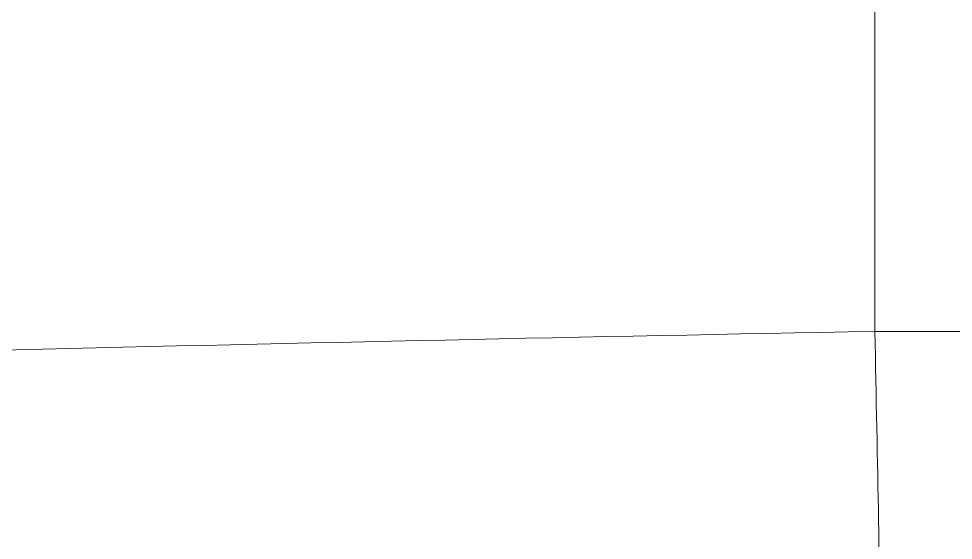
# Model space of a CAD drawing. Header units: millimetres. Extents: x 1680 to 166026, y 35966 to 91121.
# Drawn here: x 99751 to 99825.8, y 53080.5 to 53122.2 of the extents above; entities that cross this region are included whole.
import ezdxf

# ---------------------------------------------------------------- set-up
doc = ezdxf.new("R2010")
doc.units = ezdxf.units.MM
doc.layers.add('I-Furn', color=252, linetype='Continuous', lineweight=13)

# ---------------------------------------------------------------- blocks, each defined once
blk = doc.blocks.new('Furniture_Sofas-Armchairs_Icons-of-Denmark_ EC1-Sofa_Configuration7 - Default-V17-mebel yerləşmə planı')
at = {"layer": 'I-Furn', "flags": 128}
blk.add_lwpolyline([(-1378.159, 411), (-1412.264, 411), (-1446.369, 411)], dxfattribs=at)
at = {"layer": 'I-Furn'}
for points, knots in [([(-1378.159, 411), (-1378.159, 416.246), (-1378.159, 426.691), (-1378.159, 444.413), (-1378.159, 451.001), (-1378.159, 451.001)], [0, 0, 0, 0, 0.25, 0.5, 0.9960611, 0.9960611, 0.9960611, 0.9960611]), ([(-1338.173, 411.764), (-1338.23, 411.763), (-1340.521, 411.72), (-1349.402, 411.55), (-1362.646, 411.297), (-1372.973, 411.099), (-1378.159, 411)], [0.0000002, 0.0000002, 0.0000002, 0.0000002, 0.25, 0.5, 0.75, 1, 1, 1, 1])]:
    blk.add_open_spline(points, degree=3, knots=knots, dxfattribs=at)
blk.add_open_spline([(-1368.381, -1.5), (-1368.441, 21.425), (-1368.864, 67.27), (-1370.698, 136.02), (-1372.857, 204.756), (-1374.945, 273.496), (-1376.742, 342.244), (-1377.722, 388.08), (-1378.159, 411)], degree=3, dxfattribs=at)

msp = doc.modelspace()

# ---------------------------------------------------------------- block references
at = {"layer": 'I-Furn', "rotation": 269.9999999999999}
msp.add_blockref('Furniture_Sofas-Armchairs_Icons-of-Denmark_ EC1-Sofa_Configuration7 - Default-V17-mebel yerləşmə planı', (99408.549, 51719.056), dxfattribs=at)

doc.saveas('drawing.dxf')
